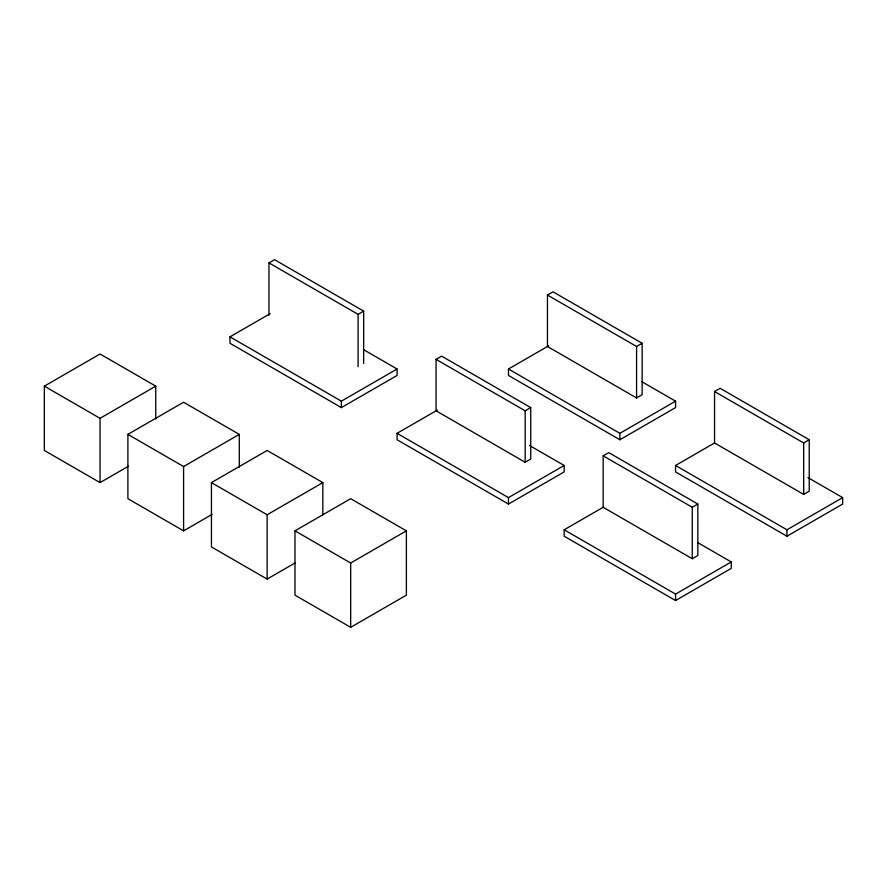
<?xml version="1.0" encoding="UTF-8"?>
<svg xmlns="http://www.w3.org/2000/svg" width="887" height="887" viewBox="0 0 887 887"><rect width="100%" height="100%" fill="white"/><g stroke="black" fill="none" stroke-linecap="round" stroke-linejoin="round"><path stroke-width="1.33" d="M128.482 466.196L100.043 482.617L44.35 450.463L44.35 386.155L100.043 353.991L155.746 386.155L155.746 418.986M268.972 315.262L268.972 262.896L274.549 259.68L363.659 311.126L363.659 363.493M363.537 349.644L397.077 369.014L397.077 375.445L341.384 407.599L229.988 343.28L229.988 336.849L270.28 313.588M44.35 386.155L100.043 418.309L155.746 386.155M212.026 514.438L183.587 530.858L127.894 498.694L127.894 434.386L183.587 402.232L239.29 434.386L239.29 467.227M268.972 262.896L358.093 314.342L363.659 311.126M127.894 434.386L183.587 466.54L239.29 434.386M229.988 336.849L341.384 401.168L397.077 369.014M294.983 563.012L267.131 579.089L211.439 546.935L211.439 482.617L267.131 450.463L322.835 482.617L322.835 514.77M436.071 359.357L441.637 356.142L530.748 407.599L530.748 459.045L525.182 462.26L436.071 410.814L436.071 359.357L525.182 410.814L530.748 407.599M547.456 295.049L553.033 291.834L642.144 343.28L642.144 394.737L636.578 397.953L547.456 346.495L547.456 295.049L636.578 346.495L642.144 343.28M529.428 445.429L564.165 465.475L564.165 471.906L508.473 504.06L397.077 439.752L397.077 433.322L437.369 410.06M642.022 381.798L675.561 401.168L675.561 407.599L619.869 439.752L508.473 375.445L508.473 369.014L548.765 345.753M211.439 482.617L267.131 514.77L322.835 482.617M294.983 530.847L350.675 498.694L406.379 530.847L406.379 595.166L350.675 627.32L294.983 595.166L294.983 530.847L350.675 563.012L406.379 530.847M397.077 433.322L508.473 497.629L564.165 465.475M508.473 369.014L619.869 433.322L675.561 401.168M603.16 507.286L603.16 455.829L608.726 452.614L697.836 504.06L697.836 555.517L692.27 558.732L603.16 507.286L564.165 529.794L564.165 536.225L675.561 600.532L731.254 568.379L731.254 561.948L697.714 542.578M714.545 442.968L714.545 391.522L720.122 388.306L809.232 439.752L809.232 491.198L803.666 494.414L714.545 442.968L675.561 465.475L675.561 471.906L786.957 536.225L842.65 504.06L842.65 497.629L807.913 477.583M603.16 455.829L692.27 507.275L697.836 504.06M714.545 391.522L803.666 442.968L809.232 439.752M564.165 529.794L675.561 594.102L731.254 561.948M675.561 465.475L786.957 529.794L842.65 497.629M803.666 442.968L803.666 494.414M786.957 529.794L786.957 536.225M692.27 507.275L692.27 558.732M675.561 594.102L675.561 600.532M636.578 346.495L636.578 397.953M619.869 433.322L619.869 439.752M525.182 410.814L525.182 462.26M508.473 497.629L508.473 504.06M358.093 314.342L358.093 366.708M350.675 563.012L350.675 627.32M341.384 401.168L341.384 407.599M267.131 514.77L267.131 579.089M183.587 466.54L183.587 530.858M100.043 418.309L100.043 482.617"/></g></svg>
